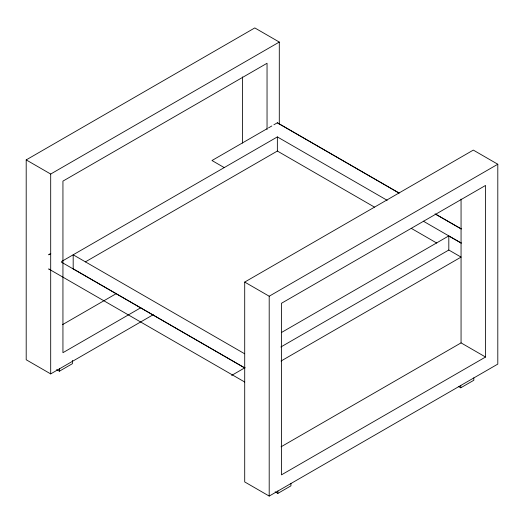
<?xml version="1.0" encoding="UTF-8"?>
<svg xmlns="http://www.w3.org/2000/svg" width="524" height="524" viewBox="0 0 524 524"><rect width="100%" height="100%" fill="white"/><g stroke="black" fill="none" stroke-linecap="round" stroke-linejoin="round"><path stroke-width="0.79" d="M50.73 253.616L48.693 254.795L50.73 253.603M153.316 314.655L50.69 373.9L26.2 359.759L26.2 159.905L254.802 27.923L279.292 42.064L279.292 124.457M26.2 159.905L50.69 174.04L279.292 42.064M267.142 128.675L211.978 160.521L224.226 167.595M268.498 127.895L271.877 125.943M273.908 124.771L277.288 122.819L399.006 193.035M61.642 261.456L277.36 136.915L387.177 200.319M244.865 368.045L73.255 268.877M85.307 261.921L277.36 151.043L374.424 207.078M62.539 324.638L116.407 293.545M140.897 307.68L62.939 352.691L62.939 181.114L267.043 63.273L267.043 129.454M56.638 369.643L59.363 371.215L72.423 363.676L72.423 360.44M244.708 282.076L473.31 150.1L497.8 164.241L497.8 364.095L269.198 496.077L244.708 481.936L244.708 282.076L269.198 296.217L497.8 164.241M244.629 353.766L73.183 254.795L73.183 268.936M281.401 332.537L448.813 235.885L448.813 250.027L461.061 257.101L281.047 361.023M231.647 375.413L245.108 367.638M280.851 346.999L448.813 250.027M281.047 446.815L461.061 342.886L485.551 357.027L485.551 185.45L281.447 303.291L281.447 474.868L485.551 357.027M275.146 491.82L277.871 493.392L290.931 485.846L290.931 483.423M458.71 386.627L460.747 387.806L473.814 380.267L473.814 377.843M49.02 269.126L48.693 268.943L244.708 382.022M244.701 367.861L61.282 262.059M277.366 122.773L399.033 193.022M435.817 214.257L461.284 228.962L435.031 213.89M423.307 221.174L461.284 243.103L449.179 236.2M411.268 228.346L436.767 243.077M461.061 199.087L461.061 342.886M460.747 385.382L460.747 387.806M277.871 490.968L277.871 493.392M277.36 136.915L277.36 151.043M269.198 296.217L269.198 496.077M242.553 76.91L242.553 143.091M59.363 368.791L59.363 371.215M50.69 174.04L50.69 373.9"/></g></svg>
